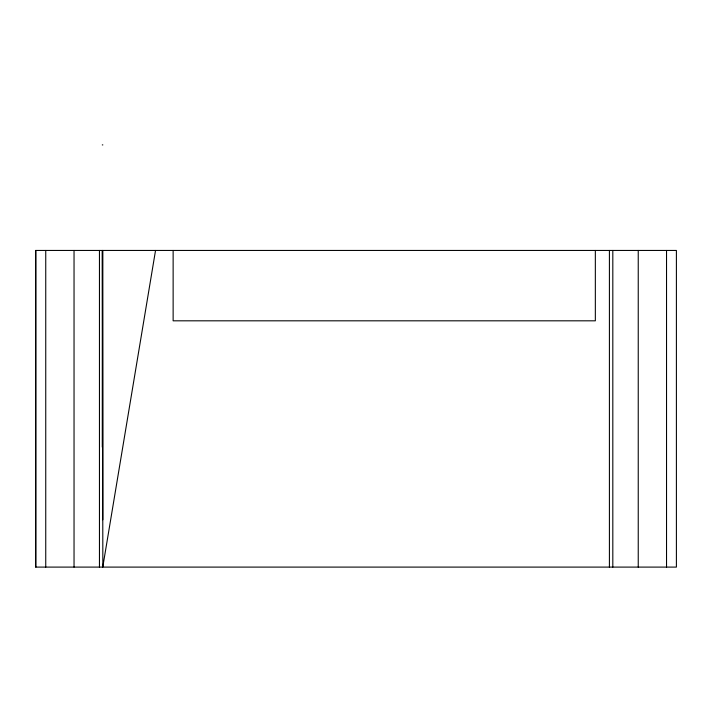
<?xml version="1.0" encoding="UTF-8"?>
<svg xmlns="http://www.w3.org/2000/svg" width="712" height="712" viewBox="0 0 712 712"><rect width="100%" height="100%" fill="white"/><g stroke="black" fill="none" stroke-linecap="round" stroke-linejoin="round"><path stroke-width="1.07" d="M35.867 567.099L35.867 250.446M45.746 567.099L45.746 250.446M74.039 567.099L74.039 250.446M99.449 567.099L99.449 250.446M102.288 447.109L102.288 250.446M102.768 519.778L102.84 250.446M102.768 567.099L155.536 250.446M102.288 144.901L102.84 144.901M102.43 250.446L102.84 566.672M666.53 250.446L666.53 567.099M638.237 250.446L638.237 567.099M612.818 250.446L612.818 567.099M609.41 250.446L609.41 567.099M595.339 250.446L595.339 320.818L173.132 320.818L173.132 250.446M35.6 250.446L35.6 567.099L676.4 567.099L676.4 250.446L35.6 250.446"/></g></svg>
